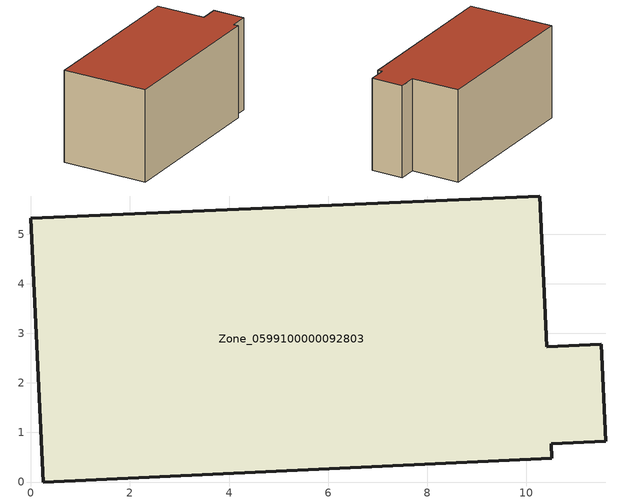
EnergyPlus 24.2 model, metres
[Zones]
Zone_0599100000092803
 floor ground (C_G): 10.51,0.48 0.25,0 0,5.32 10.27,5.77 10.41,2.73 11.51,2.78 11.6,0.82 10.5,0.77 z0
 wall outside (C_F): 0.25,0 10.51,0.48 10.5,0.77 11.6,0.82 11.51,2.78 10.41,2.73 10.27,5.77 0,5.32 0.25,0 z0:5.7
 roof outside (C_R): 11.51,2.78 10.41,2.73 10.27,5.77 0,5.32 0.25,0 10.51,0.48 10.5,0.77 11.6,0.82 z5.7
[BUILDING]
Pand.0599100000092803: North Axis=0; Terrain=City; Loads Convergence Tolerance Value=0.04; Temperature Convergence Tolerance Value=0.4; Solar Distribution=FullExterior; Maximum Number of Warmup Days=25; Minimum Number of Warmup Days=1
[Site:Location]
Rotterdam.The.Hague.AP_ZH_NLD Design_Conditions: Latitude=51.96; Longitude=4.45; Time Zone=1; Elevation=-4.5
[SITE:GROUNDTEMPERATURE:BUILDINGSURFACE]
18, 18, 18, 18, 18, 18, 18, 18, 18, 18, 18, 18
[MATERIAL] Thermal Absorptance=0.9; Solar Absorptance=0.7; Visible Absorptance=0.7
Name | Roughness | Thickness | Conductivity | Density | Specific Heat
G.TC.1946-1964 | MediumSmooth | 0.15 | 1 | 540 | 1210
F.TC.1946-1964 | Rough | 0.3 | 0.857143 | 1920 | 840
R.TC.1946-1964 | MediumRough | 0.2 | 0.235294 | 1500 | 1000
[CONSTRUCTION]
C_G: G.TC.1946-1964
C_F: F.TC.1946-1964
C_R: R.TC.1946-1964
[ZONE]
Zone_0599100000092803: Type=1; Multiplier=1; Ceiling Height=Autocalculate; Volume=Autocalculate; Floor Area=autocalculate; Part of Total Floor Area=Yes
[ZONEINFILTRATION:DESIGNFLOWRATE]
Infil_Zone_0599100000092803: Zone or ZoneList or Space or SpaceList=Zone_0599100000092803; Schedule=AlwaysOn; Design Flow Rate Calculation Method=Flow/Area; Flow Rate per Floor Area=0.003; Constant Term Coefficient=1; Temperature Term Coefficient=0; Velocity Term Coefficient=0; Velocity Squared Term Coefficient=0
[HVACTEMPLATE:ZONE:IDEALLOADSAIRSYSTEM]
Zone_0599100000092803: Maximum Heating Supply Air Temperature=50; Minimum Cooling Supply Air Temperature=13; Maximum Heating Supply Air Humidity Ratio=0.0156; Minimum Cooling Supply Air Humidity Ratio=0.0077; Heating Limit=NoLimit; Cooling Limit=NoLimit; Dehumidification Control Type=ConstantSensibleHeatRatio; Cooling Sensible Heat Ratio=0.7; Dehumidification Setpoint=60; Humidification Control Type=None; Humidification Setpoint=30; Outdoor Air Method=None; Outdoor Air Flow Rate per Person=0.00944; Outdoor Air Flow Rate per Zone Floor Area=0; Outdoor Air Flow Rate per Zone=0; Demand Controlled Ventilation Type=None; Outdoor Air Economizer Type=NoEconomizer; Heat Recovery Type=None; Sensible Heat Recovery Effectiveness=0.7; Latent Heat Recovery Effectiveness=0.65
[ZONECONTROL:THERMOSTAT]
ThermostatControl_Zone_0599100000092803: Zone or ZoneList=Zone_0599100000092803; Control Type Schedule=DualSetpointControlType; Control 1=Thermostat_Zone_0599100000092803; Temperature Difference Between Cutout And Setpoint=0
[THERMOSTATSETPOINT:DUALSETPOINT]
Thermostat_Zone_0599100000092803: Heating Setpoint Temperature Schedule=HeatingSetpoint_Zone_0599100000092803; Cooling Setpoint Temperature Schedule=CoolingSetpoint_Zone_0599100000092803
[SCHEDULE:COMPACT]
HeatingSetpoint_Zone_0599100000092803: Through: 12/31, For: AllDays, Until: 24:00, 21
CoolingSetpoint_Zone_0599100000092803: Through: 12/31, For: AllDays, Until: 24:00, 24
DualSetpointControlType: Through: 12/31, For: AllDays, Until: 24:00, 4
AlwaysOn: Through: 12/31, For: AllDays, Until: 24:00, 1
